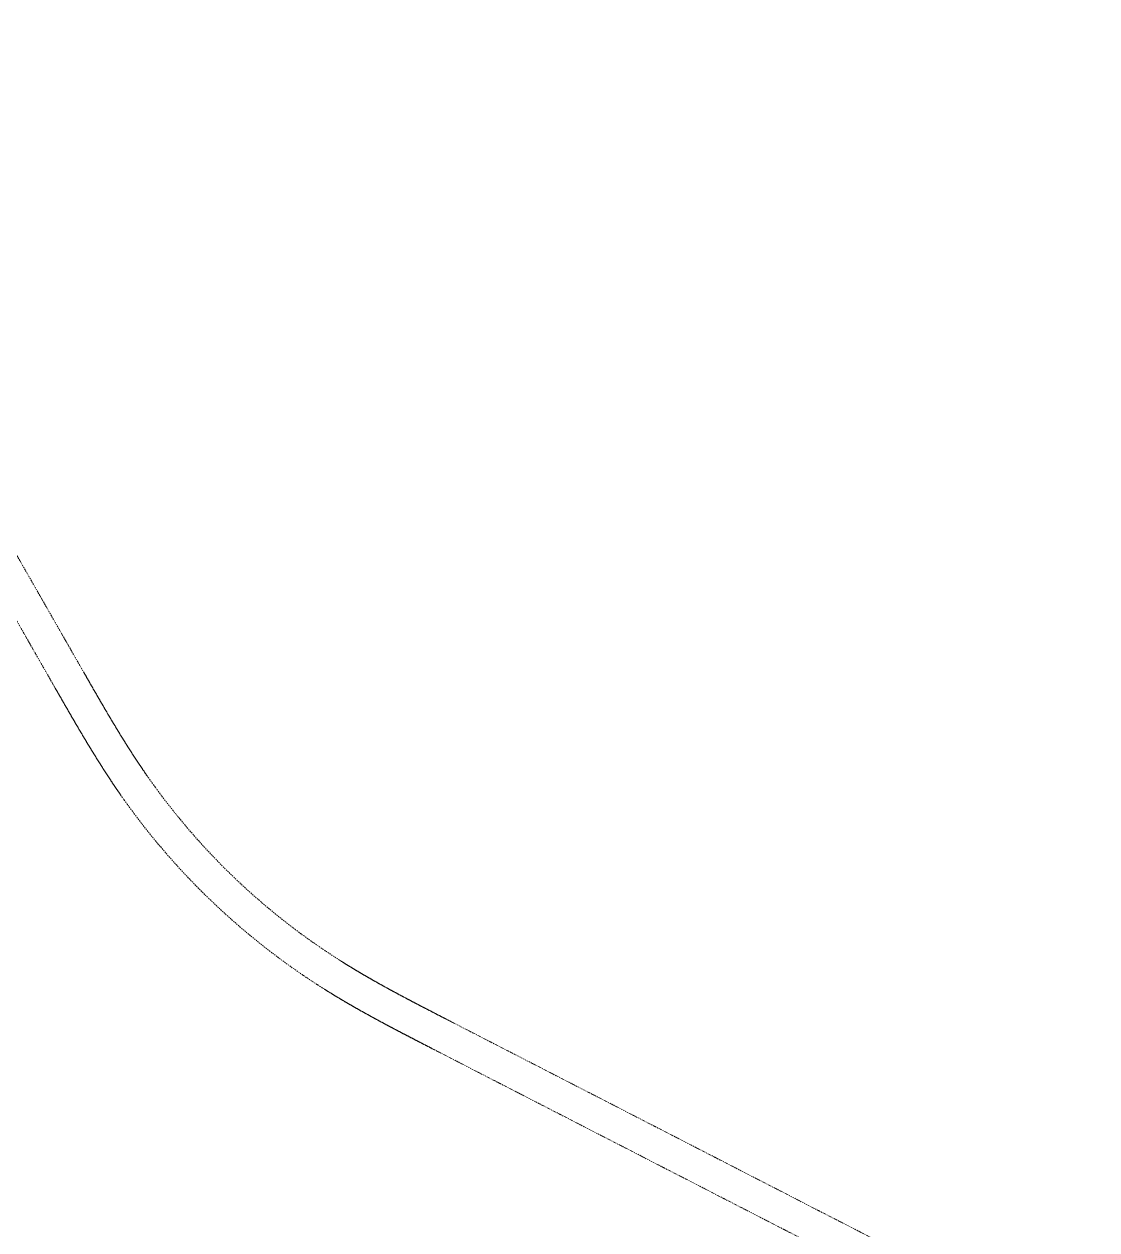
# Model space of a CAD drawing. Header units: metres. Extents: x 2610920 to 2614696, y 1266073 to 1269327.
# Drawn here: x 2612808 to 2614124, y 1267551 to 1269030 of the extents above; entities that cross this region are included whole.
import ezdxf

# ---------------------------------------------------------------- set-up
doc = ezdxf.new("R2010")
doc.units = ezdxf.units.M
doc.header["$LTSCALE"] = 5
doc.linetypes.add('STRICHPUNKT2', pattern=[0.5, 0.25, -0.125, 0, -0.125])
doc.layers.add('POY_Axe_100000_Mitte', color=10, linetype='STRICHPUNKT2', lineweight=18)
doc.layers.add('POY_Axe_200000_Mitte', color=10, linetype='STRICHPUNKT2', lineweight=18)

msp = doc.modelspace()

# ---------------------------------------------------------------- linework, layer by layer
at = {"layer": 'POY_Axe_100000_Mitte'}
msp.add_lwpolyline([(2612693.4, 1268482.5), (2612846.1, 1268215.5), (2612846.4, 1268215.1), (2612846.6, 1268214.6), (2612846.9, 1268214.2), (2612847.1, 1268213.8), (2612847.4, 1268213.3), (2612847.6, 1268212.9), (2612847.9, 1268212.5), (2612848.1, 1268212), (2612848.4, 1268211.6), (2612848.6, 1268211.2), (2612848.9, 1268210.7), (2612849.1, 1268210.3), (2612849.4, 1268209.9), (2612849.6, 1268209.4), (2612849.9, 1268209), (2612850.1, 1268208.5), (2612850.4, 1268208.1), (2612850.6, 1268207.7), (2612850.9, 1268207.2), (2612851.1, 1268206.8), (2612851.4, 1268206.4), (2612851.6, 1268205.9), (2612851.9, 1268205.5), (2612852.1, 1268205.1), (2612852.4, 1268204.6), (2612852.6, 1268204.2), (2612852.9, 1268203.8), (2612853.1, 1268203.3), (2612853.4, 1268202.9), (2612853.6, 1268202.5), (2612853.8, 1268202), (2612854.1, 1268201.6), (2612854.3, 1268201.2), (2612854.6, 1268200.7), (2612854.8, 1268200.3), (2612855.1, 1268199.9), (2612855.3, 1268199.4), (2612855.6, 1268199), (2612855.8, 1268198.6), (2612856.1, 1268198.1), (2612856.3, 1268197.7), (2612856.6, 1268197.3), (2612856.8, 1268196.8), (2612857.1, 1268196.4), (2612857.3, 1268196), (2612857.6, 1268195.5), (2612857.8, 1268195.1), (2612858.1, 1268194.7), (2612858.3, 1268194.2), (2612858.6, 1268193.8), (2612858.8, 1268193.4), (2612859.1, 1268192.9), (2612859.3, 1268192.5), (2612859.6, 1268192.1), (2612859.8, 1268191.6), (2612860.1, 1268191.2), (2612860.3, 1268190.8), (2612860.6, 1268190.3), (2612860.8, 1268189.9), (2612861.1, 1268189.5), (2612861.3, 1268189), (2612861.6, 1268188.6), (2612861.8, 1268188.2), (2612862.1, 1268187.7), (2612862.3, 1268187.3), (2612862.6, 1268186.9), (2612862.8, 1268186.4), (2612863.1, 1268186), (2612863.3, 1268185.6), (2612863.6, 1268185.1), (2612863.8, 1268184.7), (2612864.1, 1268184.3), (2612864.3, 1268183.8), (2612864.6, 1268183.4), (2612864.8, 1268183), (2612865.1, 1268182.5), (2612865.3, 1268182.1), (2612865.6, 1268181.7), (2612865.8, 1268181.2), (2612866.1, 1268180.8), (2612866.3, 1268180.4), (2612866.6, 1268179.9), (2612866.8, 1268179.5), (2612867.1, 1268179.1), (2612867.3, 1268178.6), (2612867.6, 1268178.2), (2612867.9, 1268177.8), (2612868.1, 1268177.3), (2612868.4, 1268176.9), (2612868.6, 1268176.5), (2612868.9, 1268176), (2612869.1, 1268175.6), (2612869.4, 1268175.2), (2612869.6, 1268174.7), (2612869.9, 1268174.3), (2612870.1, 1268173.9), (2612870.4, 1268173.4), (2612870.6, 1268173), (2612870.9, 1268172.6), (2612871.1, 1268172.1), (2612871.4, 1268171.7), (2612871.6, 1268171.3), (2612871.9, 1268170.9), (2612872.1, 1268170.4), (2612872.4, 1268170), (2612872.6, 1268169.6), (2612872.9, 1268169.1), (2612873.2, 1268168.7), (2612873.4, 1268168.3), (2612873.7, 1268167.8), (2612873.9, 1268167.4), (2612874.2, 1268167), (2612874.4, 1268166.5), (2612874.7, 1268166.1), (2612874.9, 1268165.7), (2612875.2, 1268165.2), (2612875.4, 1268164.8), (2612875.7, 1268164.4), (2612875.9, 1268164), (2612876.2, 1268163.5), (2612876.5, 1268163.1), (2612876.7, 1268162.7), (2612877, 1268162.2), (2612877.2, 1268161.8), (2612877.5, 1268161.4), (2612877.7, 1268160.9), (2612878, 1268160.5), (2612878.2, 1268160.1), (2612878.5, 1268159.6), (2612878.7, 1268159.2), (2612879, 1268158.8), (2612879.3, 1268158.4), (2612879.5, 1268157.9), (2612879.8, 1268157.5), (2612880, 1268157.1), (2612880.3, 1268156.6), (2612880.5, 1268156.2), (2612880.8, 1268155.8), (2612881.1, 1268155.3), (2612881.3, 1268154.9), (2612881.6, 1268154.5), (2612881.8, 1268154.1), (2612882.1, 1268153.6), (2612882.3, 1268153.2), (2612882.6, 1268152.8), (2612882.9, 1268152.3), (2612883.1, 1268151.9), (2612883.4, 1268151.5), (2612883.6, 1268151.1), (2612883.9, 1268150.6), (2612884.1, 1268150.2), (2612884.4, 1268149.8), (2612884.7, 1268149.3), (2612884.9, 1268148.9), (2612885.2, 1268148.5), (2612885.4, 1268148.1), (2612885.7, 1268147.6), (2612885.9, 1268147.2), (2612886.2, 1268146.8), (2612886.5, 1268146.3), (2612886.7, 1268145.9), (2612887, 1268145.5), (2612887.2, 1268145.1), (2612887.5, 1268144.6), (2612887.8, 1268144.2), (2612888, 1268143.8), (2612888.3, 1268143.3), (2612888.5, 1268142.9), (2612888.8, 1268142.5), (2612889.1, 1268142.1), (2612889.3, 1268141.6), (2612889.6, 1268141.2), (2612889.8, 1268140.8), (2612890.1, 1268140.4), (2612890.4, 1268139.9), (2612890.6, 1268139.5), (2612890.9, 1268139.1), (2612891.1, 1268138.6), (2612891.4, 1268138.2), (2612891.7, 1268137.8), (2612891.9, 1268137.4), (2612892.2, 1268136.9), (2612892.5, 1268136.5), (2612892.7, 1268136.1), (2612893, 1268135.7), (2612893.2, 1268135.2), (2612893.5, 1268134.8), (2612893.8, 1268134.4), (2612894, 1268134), (2612894.3, 1268133.5), (2612894.6, 1268133.1), (2612894.8, 1268132.7), (2612895.1, 1268132.3), (2612895.4, 1268131.8), (2612895.6, 1268131.4), (2612895.9, 1268131), (2612896.1, 1268130.6), (2612896.4, 1268130.1), (2612896.7, 1268129.7), (2612896.9, 1268129.3), (2612897.2, 1268128.9), (2612897.5, 1268128.4), (2612897.7, 1268128), (2612898, 1268127.6), (2612898.3, 1268127.2), (2612898.5, 1268126.7), (2612898.8, 1268126.3), (2612899.1, 1268125.9), (2612899.3, 1268125.5), (2612899.6, 1268125), (2612899.9, 1268124.6), (2612900.1, 1268124.2), (2612900.4, 1268123.8), (2612900.7, 1268123.4), (2612900.9, 1268122.9), (2612901.2, 1268122.5), (2612901.5, 1268122.1), (2612901.7, 1268121.7), (2612902, 1268121.2), (2612902.3, 1268120.8), (2612902.5, 1268120.4), (2612902.8, 1268120), (2612903.1, 1268119.6), (2612903.3, 1268119.1), (2612903.6, 1268118.7), (2612903.9, 1268118.3), (2612904.2, 1268117.9), (2612904.4, 1268117.4), (2612904.7, 1268117), (2612905, 1268116.6), (2612905.2, 1268116.2), (2612905.5, 1268115.8), (2612905.8, 1268115.3), (2612906, 1268114.9), (2612906.3, 1268114.5), (2612906.6, 1268114.1), (2612906.9, 1268113.7), (2612907.1, 1268113.2), (2612907.4, 1268112.8), (2612907.7, 1268112.4), (2612907.9, 1268112), (2612908.2, 1268111.6), (2612908.5, 1268111.1), (2612908.8, 1268110.7), (2612909, 1268110.3), (2612909.3, 1268109.9), (2612909.6, 1268109.5), (2612909.9, 1268109), (2612910.1, 1268108.6), (2612910.4, 1268108.2), (2612910.7, 1268107.8), (2612910.9, 1268107.4), (2612911.2, 1268106.9), (2612911.5, 1268106.5), (2612911.8, 1268106.1), (2612912, 1268105.7), (2612912.3, 1268105.3), (2612912.6, 1268104.9), (2612912.9, 1268104.4), (2612913.2, 1268104), (2612913.4, 1268103.6), (2612913.7, 1268103.2), (2612914, 1268102.8), (2612914.3, 1268102.4), (2612914.5, 1268101.9), (2612914.8, 1268101.5), (2612915.1, 1268101.1), (2612915.4, 1268100.7), (2612915.6, 1268100.3), (2612915.9, 1268099.9), (2612916.2, 1268099.4), (2612916.5, 1268099), (2612916.8, 1268098.6), (2612917, 1268098.2), (2612917.3, 1268097.8), (2612917.6, 1268097.4), (2612917.9, 1268096.9), (2612918.2, 1268096.5), (2612918.4, 1268096.1), (2612918.7, 1268095.7), (2612919, 1268095.3), (2612919.3, 1268094.9), (2612919.6, 1268094.5), (2612919.8, 1268094), (2612920.1, 1268093.6), (2612920.4, 1268093.2), (2612920.7, 1268092.8), (2612921, 1268092.4), (2612921.2, 1268092), (2612921.5, 1268091.6), (2612921.8, 1268091.2), (2612922.1, 1268090.7), (2612922.4, 1268090.3), (2612922.7, 1268089.9), (2612922.9, 1268089.5), (2612923.2, 1268089.1), (2612923.5, 1268088.7), (2612923.8, 1268088.3), (2612924.1, 1268087.9), (2612924.4, 1268087.4), (2612924.6, 1268087), (2612924.9, 1268086.6, 0.100992), (2613176.4, 1267846.2), (2613176.8, 1267846), (2613177.3, 1267845.7), (2613177.7, 1267845.4), (2613178.1, 1267845.2), (2613178.5, 1267844.9), (2613179, 1267844.6), (2613179.4, 1267844.4), (2613179.8, 1267844.1), (2613180.2, 1267843.8), (2613180.7, 1267843.6), (2613181.1, 1267843.3), (2613181.5, 1267843), (2613181.9, 1267842.8), (2613182.4, 1267842.5), (2613182.8, 1267842.3), (2613183.2, 1267842), (2613183.6, 1267841.7), (2613184.1, 1267841.5), (2613184.5, 1267841.2), (2613184.9, 1267840.9), (2613185.3, 1267840.7), (2613185.8, 1267840.4), (2613186.2, 1267840.2), (2613186.6, 1267839.9), (2613187.1, 1267839.6), (2613187.5, 1267839.4), (2613187.9, 1267839.1), (2613188.3, 1267838.9), (2613188.8, 1267838.6), (2613189.2, 1267838.3), (2613189.6, 1267838.1), (2613190, 1267837.8), (2613190.5, 1267837.6), (2613190.9, 1267837.3), (2613191.3, 1267837), (2613191.8, 1267836.8), (2613192.2, 1267836.5), (2613192.6, 1267836.3), (2613193, 1267836), (2613193.5, 1267835.8), (2613193.9, 1267835.5), (2613194.3, 1267835.2), (2613194.8, 1267835), (2613195.2, 1267834.7), (2613195.6, 1267834.5), (2613196, 1267834.2), (2613196.5, 1267834), (2613196.9, 1267833.7), (2613197.3, 1267833.4), (2613197.8, 1267833.2), (2613198.2, 1267832.9), (2613198.6, 1267832.7), (2613199.1, 1267832.4), (2613199.5, 1267832.2), (2613199.9, 1267831.9), (2613200.4, 1267831.7), (2613200.8, 1267831.4), (2613201.2, 1267831.2), (2613201.6, 1267830.9), (2613202.1, 1267830.6), (2613202.5, 1267830.4), (2613202.9, 1267830.1), (2613203.4, 1267829.9), (2613203.8, 1267829.6), (2613204.2, 1267829.4), (2613204.7, 1267829.1), (2613205.1, 1267828.9), (2613205.5, 1267828.6), (2613206, 1267828.4), (2613206.4, 1267828.1), (2613206.8, 1267827.9), (2613207.3, 1267827.6), (2613207.7, 1267827.4), (2613208.1, 1267827.1), (2613208.6, 1267826.9), (2613209, 1267826.6), (2613209.4, 1267826.4), (2613209.9, 1267826.1), (2613210.3, 1267825.9), (2613210.7, 1267825.6), (2613211.2, 1267825.4), (2613211.6, 1267825.1), (2613212, 1267824.9), (2613212.5, 1267824.6), (2613212.9, 1267824.4), (2613213.3, 1267824.1), (2613213.8, 1267823.9), (2613214.2, 1267823.6), (2613214.6, 1267823.4), (2613215.1, 1267823.1), (2613215.5, 1267822.9), (2613215.9, 1267822.6), (2613216.4, 1267822.4), (2613216.8, 1267822.1), (2613217.3, 1267821.9), (2613217.7, 1267821.7), (2613218.1, 1267821.4), (2613218.6, 1267821.2), (2613219, 1267820.9), (2613219.4, 1267820.7), (2613219.9, 1267820.4), (2613220.3, 1267820.2), (2613220.7, 1267819.9), (2613221.2, 1267819.7), (2613221.6, 1267819.4), (2613222, 1267819.2), (2613222.5, 1267819), (2613222.9, 1267818.7), (2613223.4, 1267818.5), (2613223.8, 1267818.2), (2613224.2, 1267818), (2613224.7, 1267817.7), (2613225.1, 1267817.5), (2613225.5, 1267817.2), (2613226, 1267817), (2613226.4, 1267816.8), (2613226.9, 1267816.5), (2613227.3, 1267816.3), (2613227.7, 1267816), (2613228.2, 1267815.8), (2613228.6, 1267815.5), (2613229, 1267815.3), (2613229.5, 1267815.1), (2613229.9, 1267814.8), (2613230.4, 1267814.6), (2613230.8, 1267814.3), (2613231.2, 1267814.1), (2613231.7, 1267813.9), (2613232.1, 1267813.6), (2613232.5, 1267813.4), (2613233, 1267813.1), (2613233.4, 1267812.9), (2613233.9, 1267812.6), (2613234.3, 1267812.4), (2613234.7, 1267812.2), (2613235.2, 1267811.9), (2613235.6, 1267811.7), (2613236.1, 1267811.4), (2613236.5, 1267811.2), (2613236.9, 1267811), (2613237.4, 1267810.7), (2613237.8, 1267810.5), (2613238.2, 1267810.2), (2613238.7, 1267810), (2613239.1, 1267809.8), (2613239.6, 1267809.5), (2613240, 1267809.3), (2613240.4, 1267809.1), (2613240.9, 1267808.8), (2613241.3, 1267808.6), (2613241.8, 1267808.3), (2613242.2, 1267808.1), (2613242.6, 1267807.9), (2613243.1, 1267807.6), (2613243.5, 1267807.4), (2613244, 1267807.1), (2613244.4, 1267806.9), (2613244.8, 1267806.7), (2613245.3, 1267806.4), (2613245.7, 1267806.2), (2613246.2, 1267806), (2613246.6, 1267805.7), (2613247.1, 1267805.5), (2613247.5, 1267805.2), (2613247.9, 1267805), (2613248.4, 1267804.8), (2613248.8, 1267804.5), (2613249.3, 1267804.3), (2613249.7, 1267804.1), (2613250.1, 1267803.8), (2613250.6, 1267803.6), (2613251, 1267803.4), (2613251.5, 1267803.1), (2613251.9, 1267802.9), (2613252.3, 1267802.7), (2613252.8, 1267802.4), (2613253.2, 1267802.2), (2613253.7, 1267801.9), (2613254.1, 1267801.7), (2613254.6, 1267801.5), (2613255, 1267801.2), (2613255.4, 1267801), (2613255.9, 1267800.8), (2613256.3, 1267800.5), (2613256.8, 1267800.3), (2613257.2, 1267800.1), (2613257.6, 1267799.8), (2613258.1, 1267799.6), (2613258.5, 1267799.4), (2613259, 1267799.1), (2613259.4, 1267798.9), (2613259.9, 1267798.7), (2613260.3, 1267798.4), (2613260.7, 1267798.2), (2613261.2, 1267798), (2613261.6, 1267797.7), (2613262.1, 1267797.5), (2613262.5, 1267797.3), (2613263, 1267797), (2613263.4, 1267796.8), (2613263.8, 1267796.6), (2613264.3, 1267796.3), (2613264.7, 1267796.1), (2613265.2, 1267795.9), (2613265.6, 1267795.6), (2613266.1, 1267795.4), (2613266.5, 1267795.2), (2613266.9, 1267794.9), (2613267.4, 1267794.7), (2613267.8, 1267794.5), (2613268.3, 1267794.2), (2613268.7, 1267794), (2613269.2, 1267793.8), (2613269.6, 1267793.5), (2613270, 1267793.3), (2613270.5, 1267793.1), (2613270.9, 1267792.8), (2613271.4, 1267792.6), (2613271.8, 1267792.4), (2613272.3, 1267792.1), (2613272.7, 1267791.9), (2613273.1, 1267791.7), (2613273.6, 1267791.5), (2613274, 1267791.2), (2613274.5, 1267791), (2613274.9, 1267790.8), (2613275.4, 1267790.5), (2613275.8, 1267790.3), (2613276.3, 1267790.1), (2613276.7, 1267789.8), (2613277.1, 1267789.6), (2613277.6, 1267789.4), (2613278, 1267789.1), (2613278.5, 1267788.9), (2613278.9, 1267788.7), (2613279.4, 1267788.5), (2613279.8, 1267788.2), (2613280.2, 1267788), (2613280.7, 1267787.8), (2613281.1, 1267787.5), (2613281.6, 1267787.3), (2613282, 1267787.1), (2613282.5, 1267786.8), (2613282.9, 1267786.6), (2613283.4, 1267786.4), (2613283.8, 1267786.1), (2613284.2, 1267785.9), (2613284.7, 1267785.7), (2613285.1, 1267785.5), (2613285.6, 1267785.2), (2613286, 1267785), (2613286.5, 1267784.8), (2613286.9, 1267784.5), (2613287.4, 1267784.3), (2613287.8, 1267784.1), (2613288.2, 1267783.9), (2613288.7, 1267783.6), (2613289.1, 1267783.4), (2613289.6, 1267783.2), (2613290, 1267782.9), (2613290.5, 1267782.7), (2613290.9, 1267782.5), (2613291.4, 1267782.2), (2613291.8, 1267782), (2613292.2, 1267781.8), (2613292.7, 1267781.6), (2613293.1, 1267781.3), (2613293.6, 1267781.1), (2613294, 1267780.9), (2613294.5, 1267780.6), (2613294.9, 1267780.4), (2613295.4, 1267780.2), (2613295.8, 1267780), (2613296.3, 1267779.7), (2613296.7, 1267779.5), (2613297.1, 1267779.3), (2613297.6, 1267779), (2613298, 1267778.8), (2613298.5, 1267778.6), (2613298.9, 1267778.3), (2613299.4, 1267778.1), (2613299.8, 1267777.9), (2613300.3, 1267777.7), (2613300.7, 1267777.4), (2613301.1, 1267777.2), (2613301.6, 1267777), (2613302, 1267776.7), (2613302.5, 1267776.5), (2613302.9, 1267776.3), (2613303.4, 1267776.1), (2613303.8, 1267775.8), (2613304.3, 1267775.6), (2613304.7, 1267775.4), (2613305.2, 1267775.1), (2613305.6, 1267774.9), (2613306, 1267774.7), (2613306.5, 1267774.5), (2613306.9, 1267774.2), (2613307.4, 1267774), (2613307.8, 1267773.8), (2613308.3, 1267773.5), (2613308.7, 1267773.3), (2614064.4, 1267384.9)], format="xyb", dxfattribs=at)
at = {"layer": 'POY_Axe_200000_Mitte'}
msp.add_lwpolyline([(2612426.3, 1269029.6), (2612881.7, 1268233.8), (2612882, 1268233.4), (2612882.2, 1268233), (2612882.5, 1268232.5), (2612882.7, 1268232.1), (2612883, 1268231.7), (2612883.2, 1268231.2), (2612883.5, 1268230.8), (2612883.7, 1268230.4), (2612884, 1268229.9), (2612884.2, 1268229.5), (2612884.5, 1268229.1), (2612884.7, 1268228.6), (2612885, 1268228.2), (2612885.2, 1268227.8), (2612885.5, 1268227.3), (2612885.7, 1268226.9), (2612886, 1268226.5), (2612886.2, 1268226), (2612886.5, 1268225.6), (2612886.7, 1268225.2), (2612886.9, 1268224.7), (2612887.2, 1268224.3), (2612887.4, 1268223.9), (2612887.7, 1268223.4), (2612887.9, 1268223), (2612888.2, 1268222.6), (2612888.4, 1268222.1), (2612888.7, 1268221.7), (2612888.9, 1268221.2), (2612889.2, 1268220.8), (2612889.4, 1268220.4), (2612889.7, 1268219.9), (2612889.9, 1268219.5), (2612890.2, 1268219.1), (2612890.4, 1268218.6), (2612890.7, 1268218.2), (2612890.9, 1268217.8), (2612891.2, 1268217.3), (2612891.4, 1268216.9), (2612891.7, 1268216.5), (2612891.9, 1268216), (2612892.2, 1268215.6), (2612892.4, 1268215.2), (2612892.7, 1268214.7), (2612892.9, 1268214.3), (2612893.2, 1268213.9), (2612893.4, 1268213.4), (2612893.7, 1268213), (2612893.9, 1268212.6), (2612894.2, 1268212.1), (2612894.4, 1268211.7), (2612894.7, 1268211.3), (2612894.9, 1268210.8), (2612895.2, 1268210.4), (2612895.4, 1268210), (2612895.7, 1268209.5), (2612895.9, 1268209.1), (2612896.2, 1268208.7), (2612896.4, 1268208.2), (2612896.7, 1268207.8), (2612896.9, 1268207.4), (2612897.2, 1268206.9), (2612897.4, 1268206.5), (2612897.7, 1268206.1), (2612897.9, 1268205.6), (2612898.2, 1268205.2), (2612898.4, 1268204.8), (2612898.7, 1268204.3), (2612898.9, 1268203.9), (2612899.2, 1268203.5), (2612899.4, 1268203), (2612899.7, 1268202.6), (2612899.9, 1268202.2), (2612900.2, 1268201.7), (2612900.4, 1268201.3), (2612900.7, 1268200.9), (2612900.9, 1268200.4), (2612901.2, 1268200), (2612901.4, 1268199.6), (2612901.7, 1268199.1), (2612901.9, 1268198.7), (2612902.2, 1268198.3), (2612902.4, 1268197.8), (2612902.7, 1268197.4), (2612902.9, 1268197), (2612903.2, 1268196.5), (2612903.4, 1268196.1), (2612903.7, 1268195.7), (2612904, 1268195.3), (2612904.2, 1268194.8), (2612904.5, 1268194.4), (2612904.7, 1268194), (2612905, 1268193.5), (2612905.2, 1268193.1), (2612905.5, 1268192.7), (2612905.7, 1268192.2), (2612906, 1268191.8), (2612906.2, 1268191.4), (2612906.5, 1268190.9), (2612906.7, 1268190.5), (2612907, 1268190.1), (2612907.2, 1268189.6), (2612907.5, 1268189.2), (2612907.7, 1268188.8), (2612908, 1268188.3), (2612908.2, 1268187.9), (2612908.5, 1268187.5), (2612908.8, 1268187), (2612909, 1268186.6), (2612909.3, 1268186.2), (2612909.5, 1268185.8), (2612909.8, 1268185.3), (2612910, 1268184.9), (2612910.3, 1268184.5), (2612910.5, 1268184), (2612910.8, 1268183.6), (2612911, 1268183.2), (2612911.3, 1268182.7), (2612911.5, 1268182.3), (2612911.8, 1268181.9), (2612912.1, 1268181.4), (2612912.3, 1268181), (2612912.6, 1268180.6), (2612912.8, 1268180.2), (2612913.1, 1268179.7), (2612913.3, 1268179.3), (2612913.6, 1268178.9), (2612913.8, 1268178.4), (2612914.1, 1268178), (2612914.4, 1268177.6), (2612914.6, 1268177.1), (2612914.9, 1268176.7), (2612915.1, 1268176.3), (2612915.4, 1268175.9), (2612915.6, 1268175.4), (2612915.9, 1268175), (2612916.2, 1268174.6), (2612916.4, 1268174.1), (2612916.7, 1268173.7), (2612916.9, 1268173.3), (2612917.2, 1268172.9), (2612917.4, 1268172.4), (2612917.7, 1268172), (2612918, 1268171.6), (2612918.2, 1268171.1), (2612918.5, 1268170.7), (2612918.7, 1268170.3), (2612919, 1268169.9), (2612919.2, 1268169.4), (2612919.5, 1268169), (2612919.8, 1268168.6), (2612920, 1268168.1), (2612920.3, 1268167.7), (2612920.5, 1268167.3), (2612920.8, 1268166.9), (2612921.1, 1268166.4), (2612921.3, 1268166), (2612921.6, 1268165.6), (2612921.8, 1268165.1), (2612922.1, 1268164.7), (2612922.4, 1268164.3), (2612922.6, 1268163.9), (2612922.9, 1268163.4), (2612923.1, 1268163), (2612923.4, 1268162.6), (2612923.7, 1268162.1), (2612923.9, 1268161.7), (2612924.2, 1268161.3), (2612924.4, 1268160.9), (2612924.7, 1268160.4), (2612925, 1268160), (2612925.2, 1268159.6), (2612925.5, 1268159.2), (2612925.7, 1268158.7), (2612926, 1268158.3), (2612926.3, 1268157.9), (2612926.5, 1268157.5), (2612926.8, 1268157), (2612927.1, 1268156.6), (2612927.3, 1268156.2), (2612927.6, 1268155.8), (2612927.8, 1268155.3), (2612928.1, 1268154.9), (2612928.4, 1268154.5), (2612928.6, 1268154.1), (2612928.9, 1268153.6), (2612929.2, 1268153.2), (2612929.4, 1268152.8), (2612929.7, 1268152.4), (2612930, 1268151.9), (2612930.2, 1268151.5), (2612930.5, 1268151.1), (2612930.7, 1268150.7), (2612931, 1268150.2), (2612931.3, 1268149.8), (2612931.5, 1268149.4), (2612931.8, 1268149), (2612932.1, 1268148.5), (2612932.3, 1268148.1), (2612932.6, 1268147.7), (2612932.9, 1268147.3), (2612933.1, 1268146.8), (2612933.4, 1268146.4), (2612933.7, 1268146), (2612933.9, 1268145.6), (2612934.2, 1268145.1), (2612934.5, 1268144.7), (2612934.7, 1268144.3), (2612935, 1268143.9), (2612935.3, 1268143.5), (2612935.5, 1268143), (2612935.8, 1268142.6), (2612936.1, 1268142.2), (2612936.3, 1268141.8), (2612936.6, 1268141.3), (2612936.9, 1268140.9), (2612937.2, 1268140.5), (2612937.4, 1268140.1), (2612937.7, 1268139.7), (2612938, 1268139.2), (2612938.2, 1268138.8), (2612938.5, 1268138.4), (2612938.8, 1268138), (2612939, 1268137.5), (2612939.3, 1268137.1), (2612939.6, 1268136.7), (2612939.9, 1268136.3), (2612940.1, 1268135.9), (2612940.4, 1268135.4), (2612940.7, 1268135), (2612940.9, 1268134.6), (2612941.2, 1268134.2), (2612941.5, 1268133.8), (2612941.8, 1268133.3), (2612942, 1268132.9), (2612942.3, 1268132.5), (2612942.6, 1268132.1), (2612942.8, 1268131.7), (2612943.1, 1268131.2), (2612943.4, 1268130.8), (2612943.7, 1268130.4), (2612943.9, 1268130), (2612944.2, 1268129.6), (2612944.5, 1268129.2), (2612944.8, 1268128.7), (2612945, 1268128.3), (2612945.3, 1268127.9), (2612945.6, 1268127.5), (2612945.9, 1268127.1), (2612946.1, 1268126.6), (2612946.4, 1268126.2), (2612946.7, 1268125.8), (2612947, 1268125.4), (2612947.2, 1268125), (2612947.5, 1268124.6), (2612947.8, 1268124.1), (2612948.1, 1268123.7), (2612948.4, 1268123.3), (2612948.6, 1268122.9), (2612948.9, 1268122.5), (2612949.2, 1268122.1), (2612949.5, 1268121.6), (2612949.7, 1268121.2), (2612950, 1268120.8), (2612950.3, 1268120.4), (2612950.6, 1268120), (2612950.9, 1268119.6), (2612951.1, 1268119.2), (2612951.4, 1268118.7), (2612951.7, 1268118.3), (2612952, 1268117.9), (2612952.3, 1268117.5), (2612952.5, 1268117.1), (2612952.8, 1268116.7), (2612953.1, 1268116.3), (2612953.4, 1268115.8), (2612953.7, 1268115.4), (2612953.9, 1268115), (2612954.2, 1268114.6), (2612954.5, 1268114.2), (2612954.8, 1268113.8), (2612955.1, 1268113.4), (2612955.4, 1268113), (2612955.6, 1268112.5), (2612955.9, 1268112.1), (2612956.2, 1268111.7), (2612956.5, 1268111.3), (2612956.8, 1268110.9), (2612957.1, 1268110.5), (2612957.3, 1268110.1), (2612957.6, 1268109.7), (2612957.9, 1268109.2), (2612958.2, 1268108.8), (2612958.5, 1268108.4), (2612958.8, 1268108, 0.099947), (2613196.3, 1267881), (2613196.7, 1267880.7), (2613197.1, 1267880.5), (2613197.5, 1267880.2), (2613198, 1267879.9), (2613198.4, 1267879.7), (2613198.8, 1267879.4), (2613199.2, 1267879.1), (2613199.7, 1267878.9), (2613200.1, 1267878.6), (2613200.5, 1267878.3), (2613200.9, 1267878.1), (2613201.4, 1267877.8), (2613201.8, 1267877.5), (2613202.2, 1267877.3), (2613202.6, 1267877), (2613203.1, 1267876.7), (2613203.5, 1267876.5), (2613203.9, 1267876.2), (2613204.3, 1267876), (2613204.8, 1267875.7), (2613205.2, 1267875.4), (2613205.6, 1267875.2), (2613206, 1267874.9), (2613206.5, 1267874.7), (2613206.9, 1267874.4), (2613207.3, 1267874.1), (2613207.7, 1267873.9), (2613208.2, 1267873.6), (2613208.6, 1267873.3), (2613209, 1267873.1), (2613209.4, 1267872.8), (2613209.9, 1267872.6), (2613210.3, 1267872.3), (2613210.7, 1267872), (2613211.2, 1267871.8), (2613211.6, 1267871.5), (2613212, 1267871.3), (2613212.4, 1267871), (2613212.9, 1267870.8), (2613213.3, 1267870.5), (2613213.7, 1267870.2), (2613214.2, 1267870), (2613214.6, 1267869.7), (2613215, 1267869.5), (2613215.4, 1267869.2), (2613215.9, 1267869), (2613216.3, 1267868.7), (2613216.7, 1267868.4), (2613217.2, 1267868.2), (2613217.6, 1267867.9), (2613218, 1267867.7), (2613218.5, 1267867.4), (2613218.9, 1267867.2), (2613219.3, 1267866.9), (2613219.7, 1267866.7), (2613220.2, 1267866.4), (2613220.6, 1267866.1), (2613221, 1267865.9), (2613221.5, 1267865.6), (2613221.9, 1267865.4), (2613222.3, 1267865.1), (2613222.8, 1267864.9), (2613223.2, 1267864.6), (2613223.6, 1267864.4), (2613224.1, 1267864.1), (2613224.5, 1267863.9), (2613224.9, 1267863.6), (2613225.4, 1267863.4), (2613225.8, 1267863.1), (2613226.2, 1267862.9), (2613226.7, 1267862.6), (2613227.1, 1267862.4), (2613227.5, 1267862.1), (2613228, 1267861.9), (2613228.4, 1267861.6), (2613228.8, 1267861.4), (2613229.3, 1267861.1), (2613229.7, 1267860.9), (2613230.1, 1267860.6), (2613230.6, 1267860.4), (2613231, 1267860.1), (2613231.4, 1267859.9), (2613231.9, 1267859.6), (2613232.3, 1267859.4), (2613232.7, 1267859.1), (2613233.2, 1267858.9), (2613233.6, 1267858.6), (2613234, 1267858.4), (2613234.5, 1267858.1), (2613234.9, 1267857.9), (2613235.3, 1267857.6), (2613235.8, 1267857.4), (2613236.2, 1267857.1), (2613236.6, 1267856.9), (2613237.1, 1267856.6), (2613237.5, 1267856.4), (2613237.9, 1267856.1), (2613238.4, 1267855.9), (2613238.8, 1267855.7), (2613239.3, 1267855.4), (2613239.7, 1267855.2), (2613240.1, 1267854.9), (2613240.6, 1267854.7), (2613241, 1267854.4), (2613241.4, 1267854.2), (2613241.9, 1267853.9), (2613242.3, 1267853.7), (2613242.7, 1267853.4), (2613243.2, 1267853.2), (2613243.6, 1267853), (2613244.1, 1267852.7), (2613244.5, 1267852.5), (2613244.9, 1267852.2), (2613245.4, 1267852), (2613245.8, 1267851.7), (2613246.2, 1267851.5), (2613246.7, 1267851.3), (2613247.1, 1267851), (2613247.5, 1267850.8), (2613248, 1267850.5), (2613248.4, 1267850.3), (2613248.9, 1267850), (2613249.3, 1267849.8), (2613249.7, 1267849.6), (2613250.2, 1267849.3), (2613250.6, 1267849.1), (2613251.1, 1267848.8), (2613251.5, 1267848.6), (2613251.9, 1267848.3), (2613252.4, 1267848.1), (2613252.8, 1267847.9), (2613253.2, 1267847.6), (2613253.7, 1267847.4), (2613254.1, 1267847.1), (2613254.6, 1267846.9), (2613255, 1267846.7), (2613255.4, 1267846.4), (2613255.9, 1267846.2), (2613256.3, 1267845.9), (2613256.8, 1267845.7), (2613257.2, 1267845.5), (2613257.6, 1267845.2), (2613258.1, 1267845), (2613258.5, 1267844.7), (2613259, 1267844.5), (2613259.4, 1267844.3), (2613259.8, 1267844), (2613260.3, 1267843.8), (2613260.7, 1267843.6), (2613261.2, 1267843.3), (2613261.6, 1267843.1), (2613262, 1267842.8), (2613262.5, 1267842.6), (2613262.9, 1267842.4), (2613263.4, 1267842.1), (2613263.8, 1267841.9), (2613264.2, 1267841.7), (2613264.7, 1267841.4), (2613265.1, 1267841.2), (2613265.6, 1267840.9), (2613266, 1267840.7), (2613266.4, 1267840.5), (2613266.9, 1267840.2), (2613267.3, 1267840), (2613267.8, 1267839.8), (2613268.2, 1267839.5), (2613268.6, 1267839.3), (2613269.1, 1267839), (2613269.5, 1267838.8), (2613270, 1267838.6), (2613270.4, 1267838.3), (2613270.8, 1267838.1), (2613271.3, 1267837.9), (2613271.7, 1267837.6), (2613272.2, 1267837.4), (2613272.6, 1267837.2), (2613273.1, 1267836.9), (2613273.5, 1267836.7), (2613273.9, 1267836.5), (2613274.4, 1267836.2), (2613274.8, 1267836), (2613275.3, 1267835.8), (2613275.7, 1267835.5), (2613276.1, 1267835.3), (2613276.6, 1267835.1), (2613277, 1267834.8), (2613277.5, 1267834.6), (2613277.9, 1267834.4), (2613278.4, 1267834.1), (2613278.8, 1267833.9), (2613279.2, 1267833.7), (2613279.7, 1267833.4), (2613280.1, 1267833.2), (2613280.6, 1267833), (2613281, 1267832.7), (2613281.5, 1267832.5), (2613281.9, 1267832.3), (2613282.3, 1267832), (2613282.8, 1267831.8), (2613283.2, 1267831.6), (2613283.7, 1267831.3), (2613284.1, 1267831.1), (2613284.6, 1267830.9), (2613285, 1267830.6), (2613285.4, 1267830.4), (2613285.9, 1267830.2), (2613286.3, 1267829.9), (2613286.8, 1267829.7), (2613287.2, 1267829.5), (2613287.7, 1267829.2), (2613288.1, 1267829), (2613288.5, 1267828.8), (2613289, 1267828.5), (2613289.4, 1267828.3), (2613289.9, 1267828.1), (2613290.3, 1267827.8), (2613290.8, 1267827.6), (2613291.2, 1267827.4), (2613291.6, 1267827.1), (2613292.1, 1267826.9), (2613292.5, 1267826.7), (2613293, 1267826.4), (2613293.4, 1267826.2), (2613293.9, 1267826), (2613294.3, 1267825.8), (2613294.8, 1267825.5), (2613295.2, 1267825.3), (2613295.6, 1267825.1), (2613296.1, 1267824.8), (2613296.5, 1267824.6), (2613297, 1267824.4), (2613297.4, 1267824.1), (2613297.9, 1267823.9), (2613298.3, 1267823.7), (2613298.8, 1267823.5), (2613299.2, 1267823.2), (2613299.6, 1267823), (2613300.1, 1267822.8), (2613300.5, 1267822.5), (2613301, 1267822.3), (2613301.4, 1267822.1), (2613301.9, 1267821.8), (2613302.3, 1267821.6), (2613302.7, 1267821.4), (2613303.2, 1267821.2), (2613303.6, 1267820.9), (2613304.1, 1267820.7), (2613304.5, 1267820.5), (2613305, 1267820.2), (2613305.4, 1267820), (2613305.9, 1267819.8), (2613306.3, 1267819.5), (2613306.7, 1267819.3), (2613307.2, 1267819.1), (2613307.6, 1267818.9), (2613308.1, 1267818.6), (2613308.5, 1267818.4), (2613309, 1267818.2), (2613309.4, 1267817.9), (2613309.9, 1267817.7), (2613310.3, 1267817.5), (2613310.8, 1267817.2), (2613311.2, 1267817), (2613311.6, 1267816.8), (2613312.1, 1267816.6), (2613312.5, 1267816.3), (2613313, 1267816.1), (2613313.4, 1267815.9), (2613313.9, 1267815.6), (2613314.3, 1267815.4), (2613314.8, 1267815.2), (2613315.2, 1267815), (2613315.6, 1267814.7), (2613316.1, 1267814.5), (2613316.5, 1267814.3), (2613317, 1267814), (2613317.4, 1267813.8), (2613317.9, 1267813.6), (2613318.3, 1267813.4), (2613318.8, 1267813.1), (2613319.2, 1267812.9), (2613319.6, 1267812.7), (2613320.1, 1267812.4), (2613320.5, 1267812.2), (2613321, 1267812), (2613321.4, 1267811.8), (2613321.9, 1267811.5), (2613322.3, 1267811.3), (2613322.8, 1267811.1), (2613323.2, 1267810.8), (2613323.7, 1267810.6), (2613324.1, 1267810.4), (2613324.5, 1267810.2), (2613325, 1267809.9), (2613325.4, 1267809.7), (2614123.9, 1267399.3)], format="xyb", dxfattribs=at)

doc.saveas('drawing.dxf')
